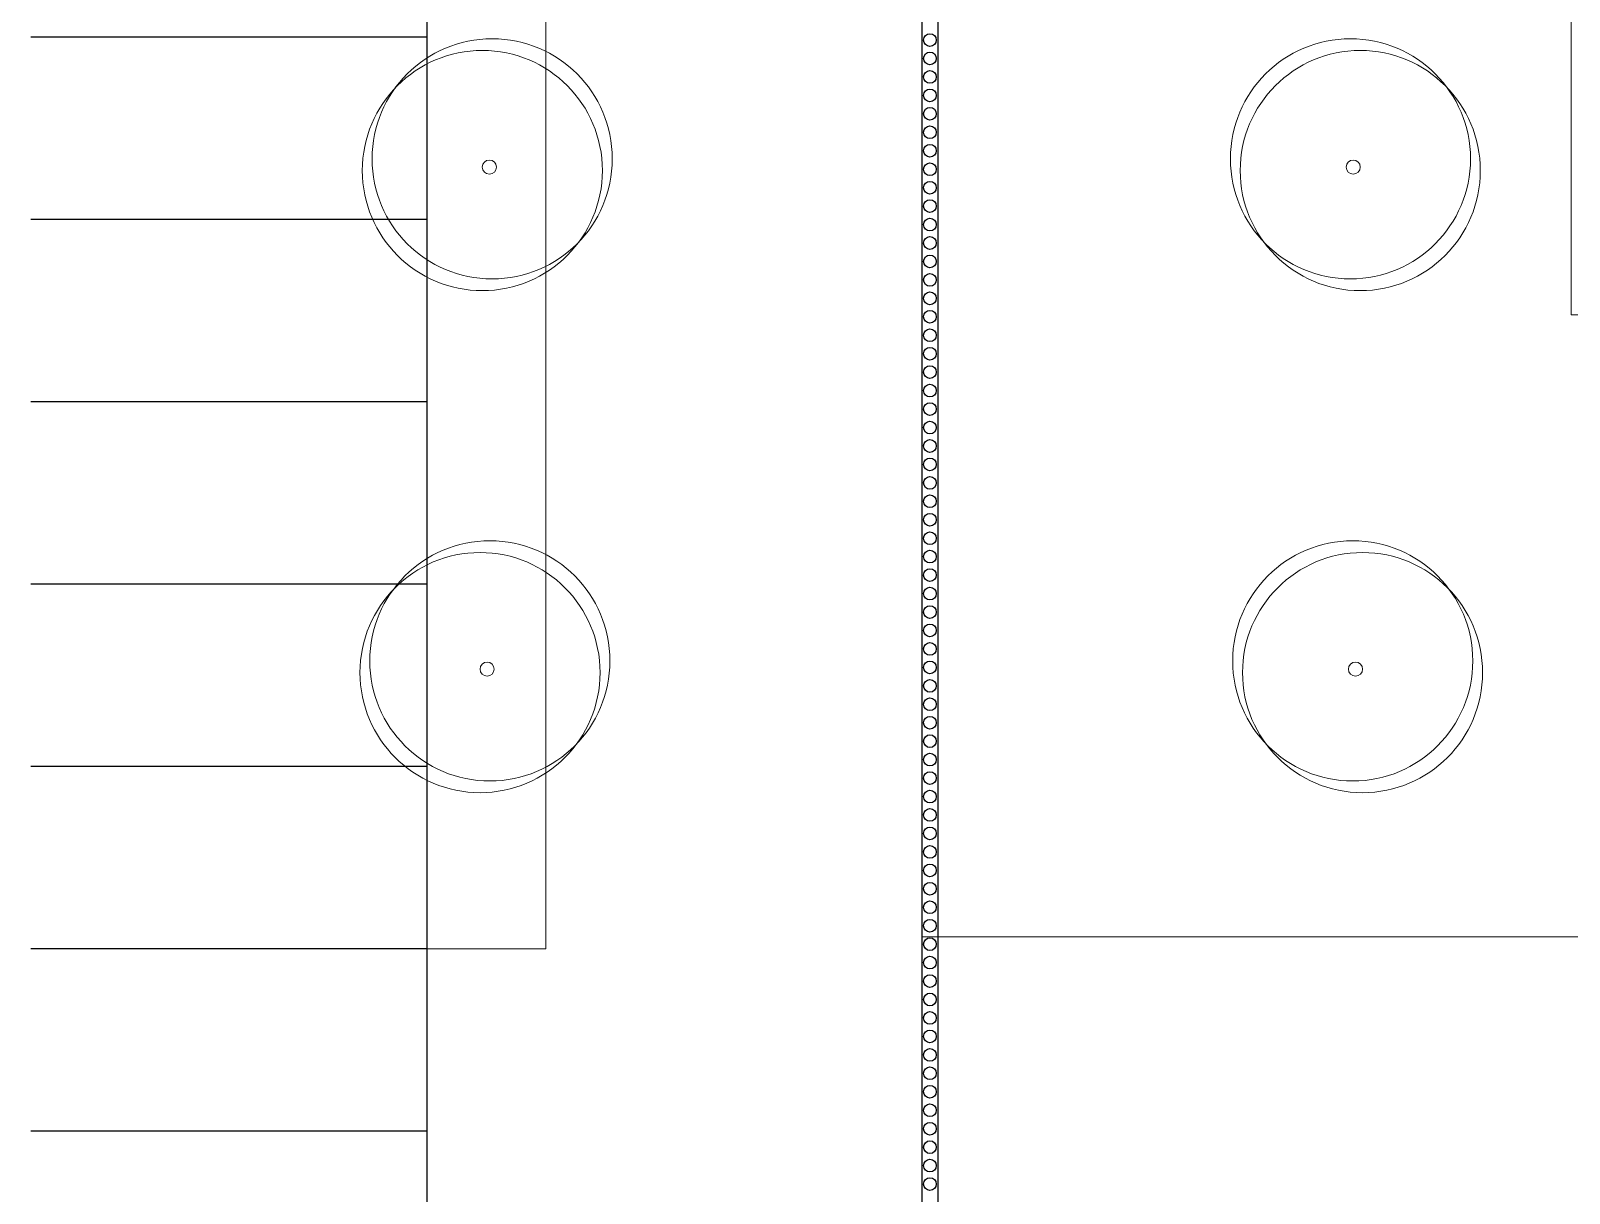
# Model space of a CAD drawing. Header units: metres. Extents: x 0 to 570, y -16 to 122.
# Drawn here: x 463.7 to 483.12, y 78.81 to 93.47 of the extents above; entities that cross this region are included whole.
import ezdxf

# ---------------------------------------------------------------- set-up
doc = ezdxf.new("R2010")
doc.units = ezdxf.units.M
doc.layers.add('ARQ- ARBOLES', color=85, linetype='Continuous', lineweight=13)
doc.layers.add('ARQ-ZONAS VERDES', color=82, linetype='Continuous', lineweight=13)
for name, color, linetype in [('ARQ-MOBILIARIO URBANO', 252, 'Continuous'), ('ARQ-MUROS MAMPOSTERIA', 7, 'Continuous'), ('ARQ-SUELO', 252, 'Continuous')]:
    doc.layers.add(name, color=color, linetype=linetype)

# ---------------------------------------------------------------- blocks, each defined once
blk = doc.blocks.new('ARBOL')
at = {"layer": 'ARQ- ARBOLES'}
for centre, radius in [((128.732, 225.111), 1.515), ((128.856, 224.963), 1.515), ((128.821, 225.067), 0.0892)]:
    blk.add_circle(centre, radius, dxfattribs=at)
blk = doc.blocks.new('reja')
at = {"layer": 'ARQ-MOBILIARIO URBANO'}
for points in [[(50.146, 285.041), (50.146, 192.741), (83.538, 192.741), (83.538, 198.441)], [(50.346, 284.841), (50.346, 192.941), (83.338, 192.941), (83.338, 198.441)]]:
    blk.add_lwpolyline(points, dxfattribs=at)
for centre in [(50.248, 275.707), (50.248, 275.474), (50.248, 275.241), (50.248, 275.008), (50.248, 274.776), (50.248, 274.543), (50.248, 274.31), (50.248, 274.077), (50.248, 273.844), (50.248, 273.612), (50.248, 273.379), (50.248, 273.146), (50.248, 272.913), (50.248, 272.681), (50.248, 272.448), (50.248, 272.215), (50.248, 271.982), (50.248, 271.749), (50.248, 271.517), (50.248, 271.284), (50.248, 271.051), (50.248, 270.818), (50.248, 270.585), (50.248, 270.353), (50.248, 270.12), (50.248, 269.887), (50.248, 269.654), (50.248, 269.421), (50.248, 269.189), (50.248, 268.956), (50.248, 268.723), (50.248, 268.49), (50.248, 268.258), (50.248, 268.025), (50.248, 267.792), (50.248, 267.559), (50.248, 267.326), (50.248, 267.094), (50.248, 266.861), (50.248, 266.628), (50.248, 266.395), (50.248, 266.162), (50.248, 265.93), (50.248, 265.697), (50.248, 265.464), (50.248, 265.231), (50.248, 264.999), (50.248, 264.766), (50.248, 264.533), (50.248, 264.3), (50.248, 264.067), (50.248, 263.835), (50.248, 263.602), (50.248, 263.369), (50.248, 263.136), (50.248, 262.903), (50.248, 262.671), (50.248, 262.438), (50.248, 262.205), (50.248, 261.972), (50.248, 261.739), (50.248, 261.507), (50.248, 261.274)]:
    blk.add_circle(centre, 0.08, dxfattribs=at)

msp = doc.modelspace()

# ---------------------------------------------------------------- linework, layer by layer
at = {"layer": 'ARQ-SUELO'}
for points in [[(468.703, 100.289), (468.703, 12.789), (463.703, 12.789)], [(468.703, 93.389), (463.703, 93.389)], [(468.703, 91.089), (463.703, 91.089)], [(468.703, 88.789), (463.703, 88.789)], [(468.703, 86.489), (463.703, 86.489)], [(468.703, 84.189), (463.703, 84.189)], [(468.703, 81.889), (463.703, 81.889)], [(468.703, 79.589), (463.703, 79.589)]]:
    msp.add_lwpolyline(points, dxfattribs=at)
at = {"layer": 'ARQ-ZONAS VERDES'}
for points in [[(474.948, 102.689), (494.541, 102.689), (494.541, 99.189), (492.941, 99.189), (492.941, 100.189), (490.041, 100.189), (490.041, 99.189), (485.041, 99.189), (485.041, 95.99), (483.141, 95.989), (483.141, 89.889), (485.041, 89.889), (485.041, 86.689), (490.041, 86.689), (490.041, 85.689), (492.941, 85.689), (492.941, 82.039), (474.948, 82.039), (474.948, 102.689)], [(468.703, 100.289), (470.203, 100.289), (470.203, 81.889), (468.703, 81.889), (468.703, 100.289)]]:
    msp.add_lwpolyline(points, dxfattribs=at)

# ---------------------------------------------------------------- block references
at = {"layer": 'ARQ-MUROS MAMPOSTERIA'}
msp.add_blockref('reja', (424.803, -182.352), dxfattribs=at)
at = {"layer": 'ARQ-ZONAS VERDES', "xscale": -1, "rotation": 180}
for p in [(340.67, 316.819), (340.641, 310.485)]:
    msp.add_blockref('ARBOL', p, dxfattribs=at)
at = {"layer": 'ARQ-ZONAS VERDES', "rotation": 180}
for p in [(609.213, 316.819), (609.242, 310.485)]:
    msp.add_blockref('ARBOL', p, dxfattribs=at)

doc.saveas('drawing.dxf')
